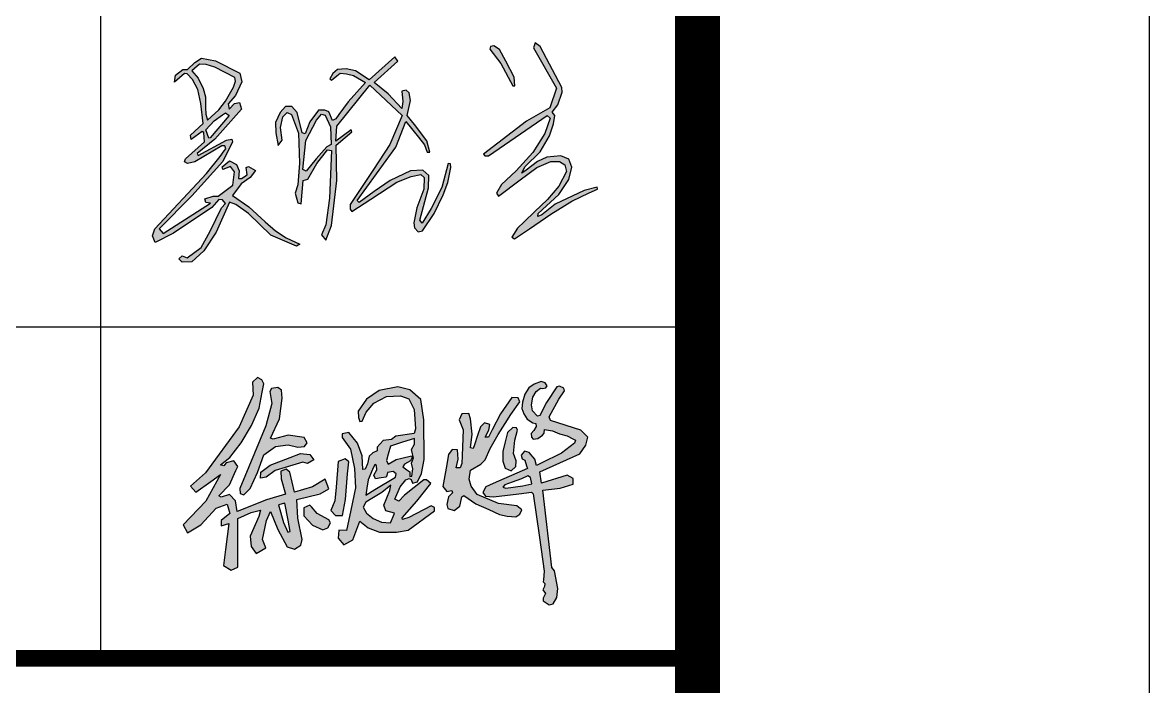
# Model space of a CAD drawing. Extents: x 33088 to 140010, y 13737 to 369010.
# Drawn here: x 118653 to 122393, y 231853 to 234056 of the extents above; entities that cross this region are included whole.
import ezdxf

# ---------------------------------------------------------------- set-up
doc = ezdxf.new("R2010")
doc.units = 0
doc.header["$LTSCALE"] = 1000
doc.header["$MEASUREMENT"] = 0
doc.layers.get('0').update_dxf_attribs({"linetype": 'CONTINUOUS'})
doc.layers.add('PP-PM-TK', color=7, linetype='CONTINUOUS')
doc.layers.add('PUB_TITLE', color=4, linetype='CONTINUOUS')

msp = doc.modelspace()

# ---------------------------------------------------------------- hatches: boundary and pattern name
h = msp.add_hatch(color=256)
h.paths.add_polyline_path([(120370.8, 233976.5), (120355, 233988.6), (120349.1, 233972.7), (120425.3, 233838.1), (120403.5, 233773.2), (120326.2, 233729.3), (120183, 233619.2), (120187.7, 233613.3), (120200, 233613.8), (120393.8, 233747.3), (120403.9, 233738.3), (120386.3, 233687.8), (120346.9, 233624.5), (120292, 233563.6), (120243, 233518.4), (120226, 233490.2), (120232.9, 233480.1), (120304.3, 233533.8), (120359.7, 233575.5), (120406.6, 233595), (120435.4, 233595), (120453.5, 233584.4), (120458.8, 233562), (120432.7, 233513.6), (120395.4, 233469.3), (120352.8, 233428.3), (120319.2, 233396), (120295.6, 233373.3), (120277.2, 233343.8), (120285.7, 233338.4), (120335.3, 233372), (120406.7, 233420.3), (120476.6, 233463.3), (120534.1, 233491.2), (120561.7, 233503.1), (120560.6, 233509.9), (120517.3, 233498.3), (120420.7, 233453.2), (120376.7, 233418.2), (120363.2, 233412.6), (120364.7, 233422.7), (120433, 233485.3), (120465.8, 233534.8), (120475.9, 233575.7), (120466.2, 233602.9), (120439.4, 233613.7), (120393.1, 233609.6), (120362.5, 233595), (120324.5, 233566.7), (120310.3, 233556.1), (120320, 233577.1), (120371.5, 233626.7), (120402.1, 233679.8), (120415.5, 233719.7), (120419.6, 233747.6), (120411.4, 233758.4), (120430.1, 233783.3), (120443.9, 233824.6), (120443.2, 233840.6)])
h.paths.add_polyline_path([(120217.5, 233978.6), (120206.1, 233976.5), (120203.7, 233967.4), (120240.3, 233920.5), (120280, 233845.6), (120287.3, 233845.6), (120284.3, 233875.3), (120256.7, 233928.2), (120236.5, 233967.1)], flags=17)
h.paths.add_polyline_path([(119627.3, 233603.8), (119594.5, 233562.8), (119583.9, 233569), (119593.4, 233665.2), (119629, 233732.6), (119645.3, 233752.3), (119657.4, 233748.8), (119675.7, 233709.9), (119677.7, 233651), (119663.2, 233644)], flags=16)
h.paths.add_polyline_path([(119494, 233689.8), (119501.9, 233648.2), (119514.4, 233665.6), (119509.5, 233707.5), (119517.1, 233742.8), (119531.8, 233758), (119545.4, 233751.5), (119568.8, 233689), (119572.6, 233590), (119566.6, 233517.5), (119557.9, 233489.7), (119567.2, 233458.2), (119578, 233454.9), (119584, 233532.1), (119599.8, 233535.9), (119629.7, 233588.7), (119665.1, 233633.3), (119678.7, 233631.1), (119671.6, 233473.4), (119659.7, 233384.6), (119645, 233351.4), (119659.7, 233333.4), (119678.7, 233382.9), (119696.7, 233532.2), (119694.1, 233649), (119745.6, 233693.2), (119743.3, 233700), (119693, 233662.7), (119696.4, 233712.6), (119805.8, 233848.1), (119912.8, 233748), (119872.3, 233651.2), (119817.6, 233568.9), (119740, 233452), (119740.2, 233436.6), (119746, 233429.1), (119809.2, 233470.2), (119895.5, 233526.6), (119943.4, 233545.5), (119975.5, 233552.2), (119985.6, 233541.7), (119984.7, 233503.1), (119961.6, 233441.5), (119951.9, 233391.1), (119954.4, 233374.7), (119966.2, 233362), (119980.5, 233364.6), (120018.8, 233422.6), (120048.7, 233484.5), (120064.1, 233525.5), (120074.9, 233574.7), (120073.2, 233587.6), (120065.4, 233588.4), (120044.6, 233508.9), (120009.8, 233438.5), (119979.5, 233389.9), (119971.6, 233400.2), (120000.7, 233507.6), (120001.1, 233549), (119981.2, 233566.4), (119941, 233564.4), (119873.4, 233532.1), (119819.9, 233496), (119770.2, 233458.4), (119763.2, 233465.1), (119892.1, 233642.2), (119925.1, 233728.2), (119967.4, 233675.4), (119987.2, 233650.6), (119996.1, 233625.5), (120005.3, 233625.5), (119994.7, 233663.4), (119954.2, 233718.3), (119930.1, 233747.6), (119941.1, 233796.9), (119936.5, 233822.5), (119926.5, 233831.7), (119912.3, 233828.5), (119915.5, 233794.2), (119912.3, 233770.9), (119866.5, 233819.3), (119819.6, 233857), (119898.3, 233928.1), (119888.2, 233942.2), (119803.4, 233866.5), (119758.7, 233895.5), (119727, 233903), (119698.8, 233900.3), (119682.6, 233886.8), (119673.1, 233869.8), (119678.6, 233864.6), (119696.5, 233879.3), (119707.4, 233888.2), (119727.8, 233886), (119751.4, 233880.3), (119791.4, 233857.3), (119733.7, 233793.1), (119703.4, 233751.2), (119693.1, 233737), (119681.8, 233731.2), (119669.3, 233760.1), (119655.9, 233765.9), (119635.1, 233765.9), (119606.7, 233727), (119591.2, 233686.8), (119580.7, 233690.1), (119564.8, 233757.2), (119546.4, 233777.2), (119525.9, 233777.4), (119508.1, 233758), (119493.1, 233724.5)])
h.paths.add_polyline_path([(119271.1, 233672.4), (119262, 233700.2), (119289.5, 233730.4), (119316.8, 233749.4), (119327, 233756.6), (119339.3, 233748), (119276.3, 233673.5)], flags=16)
h.paths.add_polyline_path([(119261, 233751.7), (119267.3, 233732.1), (119304.2, 233766.4), (119326.6, 233794.9), (119353.6, 233841.6), (119359.6, 233861.6), (119357.7, 233873.8), (119291.8, 233908.3), (119262.2, 233917.2), (119240.7, 233917.8), (119223.9, 233903.2), (119215.1, 233895.6), (119235.7, 233871.7), (119252.7, 233836.8), (119260, 233809.8), (119260.8, 233773.8)], flags=16)
h.paths.add_polyline_path([(119190.2, 233887.1), (119158, 233857.9), (119161, 233881.6), (119185.5, 233900.4), (119200.8, 233900.8), (119224.8, 233923.5), (119246.6, 233937.5), (119293.3, 233929.6), (119374.1, 233887.8), (119381.1, 233859), (119360.2, 233814.5), (119335.7, 233786.1), (119339.2, 233769.1), (119357.1, 233787), (119372.8, 233791.3), (119379.3, 233769.1), (119291, 233668.8), (119233.2, 233622.1), (119235.6, 233614.9), (119329.5, 233665.9), (119347.4, 233669.3), (119349.8, 233660.6), (119317.7, 233595.2), (119214.9, 233481), (119106.7, 233371.7), (119119.4, 233355.9), (119276.6, 233456.2), (119261.5, 233459.3), (119257.9, 233470.7), (119285.7, 233480.4), (119302.6, 233479.8), (119351.6, 233516), (119357.1, 233560.7), (119343.8, 233578.3), (119318.4, 233568.6), (119315.9, 233577.1), (119340.1, 233597.6), (119363.7, 233585.5), (119372.2, 233564.4), (119369.8, 233538.4), (119379.4, 233539), (119398.2, 233550.5), (119395.8, 233574.6), (119403.6, 233578.3), (119426, 233565), (119409.1, 233542), (119378.2, 233520.9), (119349.8, 233482.2), (119404.2, 233444.1), (119458.7, 233395.2), (119492.8, 233364.5), (119528.3, 233341.2), (119573.7, 233321.2), (119562.8, 233314), (119476.9, 233350.8), (119402.6, 233422.1), (119361.4, 233452.3), (119340.3, 233460.2), (119295.5, 233360.5), (119254.4, 233298.3), (119215.4, 233262.2), (119183.2, 233261.4), (119172.2, 233271.5), (119182.8, 233282.5), (119199.7, 233274.9), (119245.5, 233309.2), (119276, 233364.1), (119313.3, 233441.5), (119326.9, 233455.9), (119316.7, 233468.2), (119304.8, 233468.6), (119281.5, 233442.8), (119153.6, 233357.7), (119093, 233326.4), (119084.1, 233348.4), (119092.6, 233371.3), (119263.3, 233555.6), (119308.7, 233611.3), (119322.6, 233630.1), (119327.8, 233637.1), (119324.9, 233646.5), (119314.9, 233646.9), (119225.3, 233593.8), (119200.7, 233588.2), (119191.1, 233594.1), (119194.4, 233604.2), (119257.3, 233660.4), (119255.1, 233691.2), (119249.5, 233694.9), (119212.9, 233668.1), (119210.7, 233682.4), (119252.9, 233721.3), (119245.4, 233787.3), (119235.4, 233834.2), (119216.7, 233867.4), (119199.6, 233886.1)])
h = msp.add_hatch(color=256)
h.paths.add_polyline_path([(120339.3, 232545.9), (120330.4, 232552.3), (120309.3, 232542.2), (120278.2, 232530.7), (120253.9, 232521.8), (120247.7, 232514.5), (120257.5, 232511.1), (120314.1, 232518.4), (120343, 232525.4)], flags=16)
h.paths.add_polyline_path([(120372.3, 232842.5), (120379.5, 232841.9), (120390.1, 232844.2), (120394, 232850.2), (120387.3, 232860.1), (120374.6, 232864.4), (120350.9, 232856.6), (120333, 232844.4), (120320.1, 232823.3), (120312.5, 232796.7), (120310.4, 232775.6), (120316.7, 232757.7), (120327.7, 232739.7), (120346.6, 232727.6), (120356.2, 232725), (120358.1, 232715.8), (120350.5, 232702.3), (120341.7, 232692.7), (120342.6, 232680.7), (120348.2, 232673.6), (120363.6, 232676.1), (120378.3, 232686.5), (120384.1, 232693.6), (120385.9, 232705.8), (120411.7, 232701.7), (120435.2, 232691.8), (120461, 232685.1), (120479.9, 232674.8), (120488.5, 232670), (120484.9, 232659.8), (120441.6, 232627.3), (120374.7, 232594.4), (120358.4, 232586.5), (120353.3, 232607.1), (120334.4, 232629.4), (120319.4, 232633.3), (120307.9, 232620.9), (120311.4, 232608.2), (120319.7, 232603.6), (120325.7, 232585.2), (120328.7, 232576), (120215.6, 232526.5), (120190.9, 232515.7), (120180.6, 232496.5), (120189.8, 232483.9), (120215.8, 232482.3), (120300.7, 232492.4), (120342.5, 232497.3), (120348.4, 232492.6), (120368.6, 232347.1), (120384.1, 232235.3), (120382.5, 232206.6), (120381.4, 232200.4), (120386.2, 232194.9), (120385.2, 232184.2), (120380.5, 232173.6), (120389.2, 232161.1), (120381.3, 232146.3), (120381.1, 232136.8), (120400.5, 232123.8), (120414.5, 232127.3), (120426.3, 232148.4), (120430, 232178.1), (120418.3, 232236.4), (120409.8, 232248.2), (120380.5, 232503.8), (120437.4, 232510.6), (120481, 232524.2), (120480.6, 232543.3), (120460.6, 232554.6), (120375.1, 232527.4), (120370.5, 232564.6), (120436.5, 232594.6), (120503, 232624.9), (120522.5, 232653.4), (120529.8, 232680.2), (120505.6, 232703.4), (120405.1, 232735.2), (120400.9, 232748), (120432.7, 232806.3), (120451.4, 232834.5), (120449.6, 232842.9), (120435.1, 232849), (120426.6, 232846.9), (120391.8, 232795.6), (120370.1, 232752.1), (120361.9, 232750.3), (120345.8, 232768.1), (120341.8, 232787.5), (120346.9, 232813), (120358.1, 232831.6)])
h.paths.add_polyline_path([(120293, 232711.5), (120280.4, 232712.2), (120262.7, 232695.9), (120255, 232664.9), (120247.1, 232632.7), (120247.4, 232600.6), (120255, 232577.6), (120274.7, 232568.3), (120290.4, 232583), (120291, 232601.6), (120283, 232626.3), (120287.4, 232669.9), (120296.4, 232702.9)], flags=17)
h.paths.add_polyline_path([(120139.8, 232740.5), (120134.1, 232759.2), (120111.5, 232757.2), (120102.4, 232738.2), (120115.1, 232704.5), (120112.3, 232619.3), (120111.5, 232593.3), (120106, 232577.9), (120092.5, 232578.7), (120098.8, 232606.8), (120096.8, 232638.5), (120079, 232638.9), (120067.1, 232623), (120059.2, 232577.1), (120052.9, 232540.7), (120048.6, 232516.1), (120061.5, 232499.4), (120077.8, 232503), (120080.2, 232495), (120067.1, 232482.5), (120061.1, 232456.4), (120064.3, 232443.3), (120085.7, 232437.3), (120104.4, 232450.8), (120106.7, 232461.1), (120111.5, 232481.7), (120118.3, 232486.5), (120157.9, 232459.5), (120200.4, 232440.1), (120236.5, 232423.6), (120261.5, 232417.5), (120290.4, 232416.3), (120303.9, 232424.6), (120310.3, 232438.5), (120293.2, 232452), (120232.5, 232459.9), (120161.5, 232490.2), (120142.5, 232517.5), (120135.3, 232540.5), (120140.1, 232571), (120174.2, 232590.1), (120188.5, 232605.4), (120204.9, 232642.1), (120231.9, 232689.3), (120254.8, 232725.3), (120273.9, 232755.4), (120303.3, 232797.2), (120297.9, 232810.7), (120277.3, 232811.7), (120239.3, 232757.6), (120211.9, 232704.7), (120199.4, 232680.6), (120188.2, 232680.4), (120200.7, 232703), (120204.4, 232722.3), (120186.5, 232727.4), (120172.6, 232714.5), (120163.2, 232685.8), (120152.8, 232654.5), (120148.8, 232642.1), (120139.5, 232644.9), (120144.9, 232690.2)])
h.paths.add_polyline_path([(119872.4, 232503.3), (119876, 232521.3), (119845.8, 232496.5), (119812.4, 232476.3), (119793, 232464.5), (119783.5, 232447.4), (119794.8, 232428), (119816.4, 232410), (119844.9, 232398.3), (119874.2, 232395.6), (119886.4, 232424.4), (119887.8, 232427.8), (119858.4, 232435.7), (119852.5, 232454.2)], flags=16)
h.paths.add_polyline_path([(119953.9, 232656.6), (119953.5, 232676), (119914, 232663.4), (119874.4, 232650.8), (119866.5, 232623.5), (119860.6, 232603), (119866.2, 232590.9), (119893.1, 232606.3), (119912.2, 232610.2), (119943.8, 232618.5), (119946, 232612.4), (119940.2, 232601.6), (119920.8, 232590.1), (119915.1, 232581.9), (119928.7, 232572.2), (119938.4, 232565.3), (119938.8, 232549.6), (119945.3, 232550.3), (119948.1, 232575), (119944.5, 232593.7), (119950.3, 232611.3), (119947.4, 232625.3), (119944.4, 232639.8)], flags=16)
h.paths.add_polyline_path([(119827.4, 232586.3), (119822.5, 232590), (119815.1, 232573.3), (119799.8, 232538.9), (119795.6, 232511), (119792, 232487.9), (119822.5, 232506.4), (119890.8, 232547.9), (119892.9, 232558), (119882.7, 232566), (119864.9, 232563.3), (119861.7, 232553.5), (119859.6, 232547.1), (119843, 232544.8), (119824.2, 232542.3), (119819.5, 232553.7), (119828.8, 232571.5)], flags=16)
h.paths.add_polyline_path([(119765, 232660.2), (119735.7, 232696), (119714.1, 232691), (119713.6, 232679.4), (119741.8, 232640.7), (119755.1, 232576.1), (119758.4, 232512.1), (119742.9, 232438.1), (119728.8, 232370.6), (119702.5, 232371.2), (119700.3, 232344.7), (119719.7, 232322.6), (119749, 232339.7), (119772.8, 232401.6), (119800.4, 232378.9), (119837.5, 232364.6), (119893.9, 232364.6), (119933.2, 232371.2), (120020.6, 232435.9), (120020.2, 232446.4), (120009.4, 232452.3), (119935.2, 232413.5), (119914.6, 232407.3), (119913.5, 232412.7), (119961.6, 232467.8), (120008.5, 232526.9), (119993.8, 232538.5), (119985.3, 232538.5), (119920.6, 232487.8), (119902.5, 232467.3), (119888.5, 232474.5), (119906.2, 232515), (119925.2, 232538.8), (119936.6, 232543.5), (119943.1, 232539.2), (119946.9, 232527.3), (119964.4, 232532), (119977.7, 232559.8), (119986.3, 232605.9), (119985.4, 232737.7), (119974.7, 232805.4), (119938.8, 232837.5), (119899.1, 232846.7), (119836.8, 232835.4), (119794.4, 232806.4), (119767.5, 232766.2), (119767.7, 232745.4), (119772.5, 232732.2), (119780, 232733.1), (119793.5, 232763.2), (119819.2, 232792.7), (119861.2, 232815.3), (119907.5, 232817.7), (119935.3, 232806.9), (119952.8, 232772.4), (119957, 232708.3), (119953.2, 232692.7), (119892.4, 232683.3), (119877.2, 232672), (119850.3, 232668.7), (119830, 232647.2), (119830.5, 232635), (119815.4, 232627.9), (119803.6, 232617.1), (119798.4, 232591.6), (119789.9, 232574.2), (119782.2, 232572.9), (119780.3, 232618.2)])
h.paths.add_polyline_path([(119736.5, 232597.9), (119723.8, 232607.8), (119700.9, 232599.2), (119693.8, 232514.1), (119689.9, 232468.5), (119675.9, 232436.9), (119691.6, 232420.5), (119714.5, 232419.8), (119724.5, 232473.4), (119731.7, 232558.4), (119733.4, 232578.7)])
h.paths.add_polyline_path([(119606.9, 232454.6), (119586.3, 232446.2), (119586.6, 232419.5), (119615.9, 232388.5), (119649.8, 232373.2), (119666.2, 232378.9), (119675.4, 232395.6), (119669.4, 232406.3), (119630.5, 232427), (119612, 232448.7)])
h.paths.add_polyline_path([(119524, 232461.1), (119502.8, 232455.1), (119519.5, 232396.7), (119533.8, 232365.4), (119541.6, 232366.8), (119534.5, 232404.9)], flags=16)
h.paths.add_polyline_path([(119442.8, 232544.4), (119444.3, 232563.6), (119475, 232587.4), (119541.3, 232613.1), (119575.3, 232626.3), (119606.1, 232623.2), (119620.2, 232604.8), (119598.8, 232592.5), (119582.9, 232597.2), (119491.7, 232569.7), (119461.3, 232547.3)], flags=17)
h.paths.add_polyline_path([(119512.2, 232836.5), (119500.5, 232845.4), (119479.2, 232841.3), (119473.6, 232831.9), (119480, 232792.4), (119460.2, 232717.5), (119403.8, 232582), (119374, 232510.1), (119375.1, 232493.4), (119387.4, 232488.9), (119408.3, 232509.8), (119432.5, 232562.8), (119454.5, 232621.3), (119493.2, 232649.1), (119534.8, 232654.7), (119567.3, 232647.5), (119589, 232648.8), (119598.1, 232661.6), (119588, 232678.9), (119535.2, 232686.5), (119485, 232674), (119476.4, 232677), (119505.6, 232740.7), (119515.2, 232809.7)], flags=17)
h.paths.add_polyline_path([(119447.2, 232870.9), (119432.5, 232877.7), (119416.4, 232863), (119418.1, 232820.1), (119371.6, 232714), (119260.2, 232561.5), (119210.2, 232517.7), (119228.6, 232497.5), (119278.6, 232533.5), (119310.5, 232556.4), (119261, 232467.4), (119186.5, 232389.4), (119200.5, 232363.1), (119245.2, 232389.4), (119296.1, 232444.6), (119332.1, 232457.7), (119340.9, 232427.1), (119311.9, 232403.4), (119312.8, 232385.9), (119337.4, 232393.8), (119326.8, 232307), (119320.4, 232254.3), (119345.3, 232238.6), (119368.1, 232248.3), (119368.1, 232410.4), (119411.9, 232430.6), (119443.1, 232437.4), (119437.6, 232416.5), (119408.7, 232352), (119411.8, 232317), (119429, 232294.3), (119460.3, 232313.3), (119449.3, 232341), (119462.8, 232403.6), (119475.7, 232433.1), (119500.3, 232373.5), (119531, 232315.8), (119555.6, 232308.4), (119576.5, 232321.3), (119580.8, 232340.4), (119566.7, 232411.6), (119563, 232473), (119641, 232492), (119669.3, 232508.6), (119657, 232541.2), (119615.8, 232515.4), (119555.6, 232497.6), (119540.8, 232563.9), (119527.9, 232573.7), (119510.7, 232567.6), (119512, 232542.4), (119526.1, 232490.8), (119462.8, 232472.4), (119365, 232433.1), (119359.5, 232468.7), (119339.8, 232490.2), (119312.2, 232481), (119304.8, 232485.9), (119339.8, 232522.1), (119361.4, 232569.4), (119368.1, 232582.5), (119354, 232602.2), (119329.4, 232594.8), (119320.8, 232585), (119309.7, 232588.1), (119341.1, 232612.6), (119378.6, 232661.1), (119413, 232718.5), (119438.8, 232776.2), (119448.7, 232829), (119454, 232857.5)])

# ---------------------------------------------------------------- linework, layer by layer
for p, q in [((120206.1, 233976.5), (120203.7, 233967.4)), ((120203.7, 233967.4), (120240.3, 233920.5)), ((120217.5, 233978.6), (120206.1, 233976.5)), ((120236.5, 233967.1), (120217.5, 233978.6)), ((120256.7, 233928.2), (120236.5, 233967.1)), ((120355, 233988.6), (120349.1, 233972.7)), ((120349.1, 233972.7), (120425.3, 233838.1)), ((120370.8, 233976.5), (120355, 233988.6)), ((120443.2, 233840.6), (120370.8, 233976.5)), ((119200.8, 233900.8), (119224.8, 233923.5)), ((119240.7, 233917.8), (119223.9, 233903.2)), ((119224.8, 233923.5), (119246.6, 233937.5)), ((119262.2, 233917.2), (119240.7, 233917.8)), ((119246.6, 233937.5), (119293.3, 233929.6)), ((119291.8, 233908.3), (119262.2, 233917.2)), ((119293.3, 233929.6), (119374.1, 233887.8)), ((119888.2, 233942.2), (119803.4, 233866.5)), ((119819.6, 233857), (119898.3, 233928.1)), ((119898.3, 233928.1), (119888.2, 233942.2)), ((120240.3, 233920.5), (120280, 233845.6)), ((120284.3, 233875.3), (120256.7, 233928.2)), ((119190.2, 233887.1), (119158, 233857.9)), ((119158, 233857.9), (119161, 233881.6)), ((119161, 233881.6), (119185.5, 233900.4)), ((119185.5, 233900.4), (119200.8, 233900.8)), ((119199.6, 233886.1), (119190.2, 233887.1)), ((119216.7, 233867.4), (119199.6, 233886.1)), ((119223.9, 233903.2), (119215.1, 233895.6)), ((119215.1, 233895.6), (119235.7, 233871.7)), ((119357.7, 233873.8), (119291.8, 233908.3)), ((119374.1, 233887.8), (119381.1, 233859)), ((119682.6, 233886.8), (119673.1, 233869.8)), ((119678.6, 233864.6), (119696.5, 233879.3)), ((119698.8, 233900.3), (119682.6, 233886.8)), ((119696.5, 233879.3), (119707.4, 233888.2)), ((119727, 233903), (119698.8, 233900.3)), ((119707.4, 233888.2), (119727.8, 233886)), ((119758.7, 233895.5), (119727, 233903)), ((119727.8, 233886), (119751.4, 233880.3)), ((119751.4, 233880.3), (119791.4, 233857.3)), ((119803.4, 233866.5), (119758.7, 233895.5)), ((119235.4, 233834.2), (119216.7, 233867.4)), ((119235.7, 233871.7), (119252.7, 233836.8)), ((119326.6, 233794.9), (119353.6, 233841.6)), ((119353.6, 233841.6), (119359.6, 233861.6)), ((119359.6, 233861.6), (119357.7, 233873.8)), ((119381.1, 233859), (119360.2, 233814.5)), ((119673.1, 233869.8), (119678.6, 233864.6)), ((119696.4, 233712.6), (119805.8, 233848.1)), ((119791.4, 233857.3), (119733.7, 233793.1)), ((119805.8, 233848.1), (119912.8, 233748)), ((119866.5, 233819.3), (119819.6, 233857)), ((120280, 233845.6), (120287.3, 233845.6)), ((120287.3, 233845.6), (120284.3, 233875.3)), ((119245.4, 233787.3), (119235.4, 233834.2)), ((119252.7, 233836.8), (119260, 233809.8)), ((119260, 233809.8), (119260.8, 233773.8)), ((119360.2, 233814.5), (119335.7, 233786.1)), ((119912.3, 233770.9), (119866.5, 233819.3)), ((119926.5, 233831.7), (119912.3, 233828.5)), ((119912.3, 233828.5), (119915.5, 233794.2)), ((119936.5, 233822.5), (119926.5, 233831.7)), ((119941.1, 233796.9), (119936.5, 233822.5)), ((120425.3, 233838.1), (120403.5, 233773.2)), ((120430.1, 233783.3), (120443.9, 233824.6)), ((120443.9, 233824.6), (120443.2, 233840.6)), ((119252.9, 233721.3), (119245.4, 233787.3)), ((119260.8, 233773.8), (119261, 233751.7)), ((119267.3, 233732.1), (119304.2, 233766.4)), ((119379.3, 233769.1), (119291, 233668.8)), ((119304.2, 233766.4), (119326.6, 233794.9)), ((119335.7, 233786.1), (119339.2, 233769.1)), ((119339.2, 233769.1), (119357.1, 233787)), ((119357.1, 233787), (119372.8, 233791.3)), ((119372.8, 233791.3), (119379.3, 233769.1)), ((119525.9, 233777.4), (119508.1, 233758)), ((119546.4, 233777.2), (119525.9, 233777.4)), ((119564.8, 233757.2), (119546.4, 233777.2)), ((119733.7, 233793.1), (119703.4, 233751.2)), ((119915.5, 233794.2), (119912.3, 233770.9)), ((119930.1, 233747.6), (119941.1, 233796.9)), ((120403.5, 233773.2), (120326.2, 233729.3)), ((120411.4, 233758.4), (120430.1, 233783.3)), ((119261, 233751.7), (119267.3, 233732.1)), ((119262, 233700.2), (119289.5, 233730.4)), ((119339.3, 233748), (119276.3, 233673.5)), ((119289.5, 233730.4), (119316.8, 233749.4)), ((119316.8, 233749.4), (119327, 233756.6)), ((119327, 233756.6), (119339.3, 233748)), ((119508.1, 233758), (119493.1, 233724.5)), ((119509.5, 233707.5), (119517.1, 233742.8)), ((119517.1, 233742.8), (119531.8, 233758)), ((119531.8, 233758), (119545.4, 233751.5)), ((119545.4, 233751.5), (119568.8, 233689)), ((119580.7, 233690.1), (119564.8, 233757.2)), ((119593.4, 233665.2), (119629, 233732.6)), ((119635.1, 233765.9), (119606.7, 233727)), ((119629, 233732.6), (119645.3, 233752.3)), ((119655.9, 233765.9), (119635.1, 233765.9)), ((119645.3, 233752.3), (119657.4, 233748.8)), ((119669.3, 233760.1), (119655.9, 233765.9)), ((119657.4, 233748.8), (119675.7, 233709.9)), ((119681.8, 233731.2), (119669.3, 233760.1)), ((119693.1, 233737), (119681.8, 233731.2)), ((119703.4, 233751.2), (119693.1, 233737)), ((119912.8, 233748), (119872.3, 233651.2)), ((119954.2, 233718.3), (119930.1, 233747.6)), ((120326.2, 233729.3), (120183, 233619.2)), ((120200, 233613.8), (120393.8, 233747.3)), ((120403.9, 233738.3), (120386.3, 233687.8)), ((120393.8, 233747.3), (120403.9, 233738.3)), ((120419.6, 233747.6), (120411.4, 233758.4)), ((120415.5, 233719.7), (120419.6, 233747.6)), ((119210.7, 233682.4), (119252.9, 233721.3)), ((119249.5, 233694.9), (119212.9, 233668.1)), ((119255.1, 233691.2), (119249.5, 233694.9)), ((119271.1, 233672.4), (119262, 233700.2)), ((119493.1, 233724.5), (119494, 233689.8)), ((119514.4, 233665.6), (119509.5, 233707.5)), ((119606.7, 233727), (119591.2, 233686.8)), ((119675.7, 233709.9), (119677.7, 233651)), ((119693, 233662.7), (119696.4, 233712.6)), ((119743.3, 233700), (119693, 233662.7)), ((119694.1, 233649), (119745.6, 233693.2)), ((119745.6, 233693.2), (119743.3, 233700)), ((119892.1, 233642.2), (119925.1, 233728.2)), ((119925.1, 233728.2), (119967.4, 233675.4)), ((119994.7, 233663.4), (119954.2, 233718.3)), ((120402.1, 233679.8), (120415.5, 233719.7)), ((119194.4, 233604.2), (119257.3, 233660.4)), ((119212.9, 233668.1), (119210.7, 233682.4)), ((119291, 233668.8), (119233.2, 233622.1)), ((119235.6, 233614.9), (119329.5, 233665.9)), ((119257.3, 233660.4), (119255.1, 233691.2)), ((119276.3, 233673.5), (119271.1, 233672.4)), ((119349.8, 233660.6), (119317.7, 233595.2)), ((119329.5, 233665.9), (119347.4, 233669.3)), ((119347.4, 233669.3), (119349.8, 233660.6)), ((119494, 233689.8), (119501.9, 233648.2)), ((119501.9, 233648.2), (119514.4, 233665.6)), ((119568.8, 233689), (119572.6, 233590)), ((119591.2, 233686.8), (119580.7, 233690.1)), ((119583.9, 233569), (119593.4, 233665.2)), ((119967.4, 233675.4), (119987.2, 233650.6)), ((120005.3, 233625.5), (119994.7, 233663.4)), ((120386.3, 233687.8), (120346.9, 233624.5)), ((120371.5, 233626.7), (120402.1, 233679.8)), ((119314.9, 233646.9), (119225.3, 233593.8)), ((119233.2, 233622.1), (119235.6, 233614.9)), ((119308.7, 233611.3), (119322.6, 233630.1)), ((119324.9, 233646.5), (119314.9, 233646.9)), ((119322.6, 233630.1), (119327.8, 233637.1)), ((119327.8, 233637.1), (119324.9, 233646.5)), ((119663.2, 233644), (119627.3, 233603.8)), ((119629.7, 233588.7), (119665.1, 233633.3)), ((119677.7, 233651), (119663.2, 233644)), ((119665.1, 233633.3), (119678.7, 233631.1)), ((119678.7, 233631.1), (119671.6, 233473.4)), ((119696.7, 233532.2), (119694.1, 233649)), ((119763.2, 233465.1), (119892.1, 233642.2)), ((119872.3, 233651.2), (119817.6, 233568.9)), ((119987.2, 233650.6), (119996.1, 233625.5)), ((119996.1, 233625.5), (120005.3, 233625.5)), ((120183, 233619.2), (120187.7, 233613.3)), ((120346.9, 233624.5), (120292, 233563.6)), ((120320, 233577.1), (120371.5, 233626.7)), ((119191.1, 233594.1), (119194.4, 233604.2)), ((119200.7, 233588.2), (119191.1, 233594.1)), ((119225.3, 233593.8), (119200.7, 233588.2)), ((119317.7, 233595.2), (119214.9, 233481)), ((119263.3, 233555.6), (119308.7, 233611.3)), ((119315.9, 233577.1), (119340.1, 233597.6)), ((119340.1, 233597.6), (119363.7, 233585.5)), ((119363.7, 233585.5), (119372.2, 233564.4)), ((119572.6, 233590), (119566.6, 233517.5)), ((119627.3, 233603.8), (119594.5, 233562.8)), ((119599.8, 233535.9), (119629.7, 233588.7)), ((120065.4, 233588.4), (120044.6, 233508.9)), ((120073.2, 233587.6), (120065.4, 233588.4)), ((120074.9, 233574.7), (120073.2, 233587.6)), ((120187.7, 233613.3), (120200, 233613.8)), ((120362.5, 233595), (120324.5, 233566.7)), ((120359.7, 233575.5), (120406.6, 233595)), ((120393.1, 233609.6), (120362.5, 233595)), ((120439.4, 233613.7), (120393.1, 233609.6)), ((120406.6, 233595), (120435.4, 233595)), ((120435.4, 233595), (120453.5, 233584.4)), ((120466.2, 233602.9), (120439.4, 233613.7)), ((120453.5, 233584.4), (120458.8, 233562)), ((120475.9, 233575.7), (120466.2, 233602.9)), ((119092.6, 233371.3), (119263.3, 233555.6)), ((119318.4, 233568.6), (119315.9, 233577.1)), ((119343.8, 233578.3), (119318.4, 233568.6)), ((119318.4, 233568.6), (119318.4, 233568.6)), ((119357.1, 233560.7), (119343.8, 233578.3)), ((119351.6, 233516), (119357.1, 233560.7)), ((119372.2, 233564.4), (119369.8, 233538.4)), ((119409.1, 233542), (119378.2, 233520.9)), ((119379.4, 233539), (119398.2, 233550.5)), ((119395.8, 233574.6), (119403.6, 233578.3)), ((119398.2, 233550.5), (119395.8, 233574.6)), ((119403.6, 233578.3), (119426, 233565)), ((119426, 233565), (119409.1, 233542)), ((119594.5, 233562.8), (119583.9, 233569)), ((119817.6, 233568.9), (119740, 233452)), ((119941, 233564.4), (119873.4, 233532.1)), ((119895.5, 233526.6), (119943.4, 233545.5)), ((119981.2, 233566.4), (119941, 233564.4)), ((119943.4, 233545.5), (119975.5, 233552.2)), ((119975.5, 233552.2), (119985.6, 233541.7)), ((120001.1, 233549), (119981.2, 233566.4)), ((120000.7, 233507.6), (120001.1, 233549)), ((120064.1, 233525.5), (120074.9, 233574.7)), ((120292, 233563.6), (120243, 233518.4)), ((120304.3, 233533.8), (120359.7, 233575.5)), ((120310.3, 233556.1), (120320, 233577.1)), ((120324.5, 233566.7), (120310.3, 233556.1)), ((120458.8, 233562), (120432.7, 233513.6)), ((120465.8, 233534.8), (120475.9, 233575.7)), ((119302.6, 233479.8), (119351.6, 233516)), ((119378.2, 233520.9), (119349.8, 233482.2)), ((119369.8, 233538.4), (119379.4, 233539)), ((119566.6, 233517.5), (119557.9, 233489.7)), ((119578, 233454.9), (119584, 233532.1)), ((119584, 233532.1), (119599.8, 233535.9)), ((119678.7, 233382.9), (119696.7, 233532.2)), ((119809.2, 233470.2), (119895.5, 233526.6)), ((119873.4, 233532.1), (119819.9, 233496)), ((119971.6, 233400.2), (120000.7, 233507.6)), ((119985.6, 233541.7), (119984.7, 233503.1)), ((120044.6, 233508.9), (120009.8, 233438.5)), ((120048.7, 233484.5), (120064.1, 233525.5)), ((120243, 233518.4), (120226, 233490.2)), ((120232.9, 233480.1), (120304.3, 233533.8)), ((120432.7, 233513.6), (120395.4, 233469.3)), ((120433, 233485.3), (120465.8, 233534.8)), ((120560.6, 233509.9), (120517.3, 233498.3)), ((120561.7, 233503.1), (120560.6, 233509.9)), ((119214.9, 233481), (119106.7, 233371.7)), ((119257.9, 233470.7), (119285.7, 233480.4)), ((119261.5, 233459.3), (119257.9, 233470.7)), ((119304.8, 233468.6), (119281.5, 233442.8)), ((119285.7, 233480.4), (119302.6, 233479.8)), ((119316.7, 233468.2), (119304.8, 233468.6)), ((119326.9, 233455.9), (119316.7, 233468.2)), ((119349.8, 233482.2), (119404.2, 233444.1)), ((119557.9, 233489.7), (119567.2, 233458.2)), ((119671.6, 233473.4), (119659.7, 233384.6)), ((119746, 233429.1), (119809.2, 233470.2)), ((119819.9, 233496), (119770.2, 233458.4)), ((119984.7, 233503.1), (119961.6, 233441.5)), ((120018.8, 233422.6), (120048.7, 233484.5)), ((120226, 233490.2), (120232.9, 233480.1)), ((120395.4, 233469.3), (120352.8, 233428.3)), ((120364.7, 233422.7), (120433, 233485.3)), ((120517.3, 233498.3), (120420.7, 233453.2)), ((120476.6, 233463.3), (120534.1, 233491.2)), ((120534.1, 233491.2), (120561.7, 233503.1)), ((119119.4, 233355.9), (119276.6, 233456.2)), ((119281.5, 233442.8), (119153.6, 233357.7)), ((119276.6, 233456.2), (119261.5, 233459.3)), ((119276, 233364.1), (119313.3, 233441.5)), ((119340.3, 233460.2), (119295.5, 233360.5)), ((119313.3, 233441.5), (119326.9, 233455.9)), ((119361.4, 233452.3), (119340.3, 233460.2)), ((119402.6, 233422.1), (119361.4, 233452.3)), ((119404.2, 233444.1), (119458.7, 233395.2)), ((119567.2, 233458.2), (119578, 233454.9)), ((119740, 233452), (119740.2, 233436.6)), ((119740.2, 233436.6), (119746, 233429.1)), ((119770.2, 233458.4), (119763.2, 233465.1)), ((119961.6, 233441.5), (119951.9, 233391.1)), ((120009.8, 233438.5), (119979.5, 233389.9)), ((120420.7, 233453.2), (120376.7, 233418.2)), ((120406.7, 233420.3), (120476.6, 233463.3)), ((119476.9, 233350.8), (119402.6, 233422.1)), ((119458.7, 233395.2), (119492.8, 233364.5)), ((119979.5, 233389.9), (119971.6, 233400.2)), ((119980.5, 233364.6), (120018.8, 233422.6)), ((120319.2, 233396), (120295.6, 233373.3)), ((120352.8, 233428.3), (120319.2, 233396)), ((120335.3, 233372), (120406.7, 233420.3)), ((120363.2, 233412.6), (120364.7, 233422.7)), ((120376.7, 233418.2), (120363.2, 233412.6)), ((119084.1, 233348.4), (119092.6, 233371.3)), ((119153.6, 233357.7), (119093, 233326.4)), ((119106.7, 233371.7), (119119.4, 233355.9)), ((119245.5, 233309.2), (119276, 233364.1)), ((119295.5, 233360.5), (119254.4, 233298.3)), ((119492.8, 233364.5), (119528.3, 233341.2)), ((119659.7, 233384.6), (119645, 233351.4)), ((119659.7, 233333.4), (119678.7, 233382.9)), ((119951.9, 233391.1), (119954.4, 233374.7)), ((119954.4, 233374.7), (119966.2, 233362)), ((119966.2, 233362), (119980.5, 233364.6)), ((120295.6, 233373.3), (120277.2, 233343.8)), ((120285.7, 233338.4), (120335.3, 233372)), ((119093, 233326.4), (119084.1, 233348.4)), ((119562.8, 233314), (119476.9, 233350.8)), ((119528.3, 233341.2), (119573.7, 233321.2)), ((119573.7, 233321.2), (119562.8, 233314)), ((119645, 233351.4), (119659.7, 233333.4)), ((120277.2, 233343.8), (120285.7, 233338.4)), ((119172.2, 233271.5), (119182.8, 233282.5)), ((119182.8, 233282.5), (119199.7, 233274.9)), ((119199.7, 233274.9), (119245.5, 233309.2)), ((119254.4, 233298.3), (119215.4, 233262.2)), ((119183.2, 233261.4), (119172.2, 233271.5)), ((119215.4, 233262.2), (119183.2, 233261.4)), ((119432.5, 232877.7), (119416.4, 232863)), ((119447.2, 232870.9), (119432.5, 232877.7)), ((119454, 232857.5), (119447.2, 232870.9)), ((119416.4, 232863), (119418.1, 232820.1)), ((119448.7, 232829), (119454, 232857.5)), ((119479.2, 232841.3), (119473.6, 232831.9)), ((119473.6, 232831.9), (119480, 232792.4)), ((119500.5, 232845.4), (119479.2, 232841.3)), ((119512.2, 232836.5), (119500.5, 232845.4)), ((119515.2, 232809.7), (119512.2, 232836.5)), ((119836.8, 232835.4), (119794.4, 232806.4)), ((119899.1, 232846.7), (119836.8, 232835.4)), ((119938.8, 232837.5), (119899.1, 232846.7)), ((119974.7, 232805.4), (119938.8, 232837.5)), ((120333, 232844.4), (120320.1, 232823.3)), ((120350.9, 232856.6), (120333, 232844.4)), ((120346.9, 232813), (120358.1, 232831.6)), ((120374.6, 232864.4), (120350.9, 232856.6)), ((120358.1, 232831.6), (120372.3, 232842.5)), ((120372.3, 232842.5), (120379.5, 232841.9)), ((120387.3, 232860.1), (120374.6, 232864.4)), ((120379.5, 232841.9), (120390.1, 232844.2)), ((120394, 232850.2), (120387.3, 232860.1)), ((120390.1, 232844.2), (120394, 232850.2)), ((120426.6, 232846.9), (120391.8, 232795.6)), ((120435.1, 232849), (120426.6, 232846.9)), ((120432.7, 232806.3), (120451.4, 232834.5)), ((120449.6, 232842.9), (120435.1, 232849)), ((120451.4, 232834.5), (120449.6, 232842.9)), ((119418.1, 232820.1), (119371.6, 232714)), ((119438.8, 232776.2), (119448.7, 232829)), ((119505.6, 232740.7), (119515.2, 232809.7)), ((119794.4, 232806.4), (119767.5, 232766.2)), ((119819.2, 232792.7), (119861.2, 232815.3)), ((119861.2, 232815.3), (119907.5, 232817.7)), ((119907.5, 232817.7), (119935.3, 232806.9)), ((119935.3, 232806.9), (119952.8, 232772.4)), ((119985.4, 232737.7), (119974.7, 232805.4)), ((120277.3, 232811.7), (120239.3, 232757.6)), ((120273.9, 232755.4), (120303.3, 232797.2)), ((120297.9, 232810.7), (120277.3, 232811.7)), ((120303.3, 232797.2), (120297.9, 232810.7)), ((120312.5, 232796.7), (120310.4, 232775.6)), ((120320.1, 232823.3), (120312.5, 232796.7)), ((120341.8, 232787.5), (120346.9, 232813)), ((120391.8, 232795.6), (120370.1, 232752.1)), ((120400.9, 232748), (120432.7, 232806.3)), ((119413, 232718.5), (119438.8, 232776.2)), ((119480, 232792.4), (119460.2, 232717.5)), ((119767.5, 232766.2), (119767.7, 232745.4)), ((119780, 232733.1), (119793.5, 232763.2)), ((119793.5, 232763.2), (119819.2, 232792.7)), ((119952.8, 232772.4), (119957, 232708.3)), ((120111.5, 232757.2), (120102.4, 232738.2)), ((120134.1, 232759.2), (120111.5, 232757.2)), ((120139.8, 232740.5), (120134.1, 232759.2)), ((120239.3, 232757.6), (120211.9, 232704.7)), ((120310.4, 232775.6), (120316.7, 232757.7)), ((120316.7, 232757.7), (120327.7, 232739.7)), ((120345.8, 232768.1), (120341.8, 232787.5)), ((120361.9, 232750.3), (120345.8, 232768.1)), ((119476.4, 232677), (119505.6, 232740.7)), ((119767.7, 232745.4), (119772.5, 232732.2)), ((119772.5, 232732.2), (119780, 232733.1)), ((119986.3, 232605.9), (119985.4, 232737.7)), ((120102.4, 232738.2), (120115.1, 232704.5)), ((120144.9, 232690.2), (120139.8, 232740.5)), ((120186.5, 232727.4), (120172.6, 232714.5)), ((120204.4, 232722.3), (120186.5, 232727.4)), ((120200.7, 232703), (120204.4, 232722.3)), ((120231.9, 232689.3), (120254.8, 232725.3)), ((120254.8, 232725.3), (120273.9, 232755.4)), ((120327.7, 232739.7), (120346.6, 232727.6)), ((120346.6, 232727.6), (120356.2, 232725)), ((120356.2, 232725), (120358.1, 232715.8)), ((120370.1, 232752.1), (120361.9, 232750.3)), ((120405.1, 232735.2), (120400.9, 232748)), ((120505.6, 232703.4), (120405.1, 232735.2)), ((119371.6, 232714), (119260.2, 232561.5)), ((119378.6, 232661.1), (119413, 232718.5)), ((119460.2, 232717.5), (119403.8, 232582)), ((119535.2, 232686.5), (119485, 232674)), ((119588, 232678.9), (119535.2, 232686.5)), ((119714.1, 232691), (119713.6, 232679.4)), ((119735.7, 232696), (119714.1, 232691)), ((119765, 232660.2), (119735.7, 232696)), ((119892.4, 232683.3), (119877.2, 232672)), ((119953.2, 232692.7), (119892.4, 232683.3)), ((119957, 232708.3), (119953.2, 232692.7)), ((120115.1, 232704.5), (120112.3, 232619.3)), ((120139.5, 232644.9), (120144.9, 232690.2)), ((120163.2, 232685.8), (120152.8, 232654.5)), ((120172.6, 232714.5), (120163.2, 232685.8)), ((120188.2, 232680.4), (120200.7, 232703)), ((120211.9, 232704.7), (120199.4, 232680.6)), ((120204.9, 232642.1), (120231.9, 232689.3)), ((120262.7, 232695.9), (120255, 232664.9)), ((120280.4, 232712.2), (120262.7, 232695.9)), ((120293, 232711.5), (120280.4, 232712.2)), ((120287.4, 232669.9), (120296.4, 232702.9)), ((120296.4, 232702.9), (120293, 232711.5)), ((120350.5, 232702.3), (120341.7, 232692.7)), ((120341.7, 232692.7), (120342.6, 232680.7)), ((120358.1, 232715.8), (120350.5, 232702.3)), ((120363.6, 232676.1), (120378.3, 232686.5)), ((120378.3, 232686.5), (120384.1, 232693.6)), ((120384.1, 232693.6), (120385.9, 232705.8)), ((120385.9, 232705.8), (120411.7, 232701.7)), ((120411.7, 232701.7), (120435.2, 232691.8)), ((120435.2, 232691.8), (120461, 232685.1)), ((120461, 232685.1), (120479.9, 232674.8)), ((120529.8, 232680.2), (120505.6, 232703.4)), ((119341.1, 232612.6), (119378.6, 232661.1)), ((119454.5, 232621.3), (119493.2, 232649.1)), ((119485, 232674), (119476.4, 232677)), ((119493.2, 232649.1), (119534.8, 232654.7)), ((119534.8, 232654.7), (119567.3, 232647.5)), ((119567.3, 232647.5), (119589, 232648.8)), ((119598.1, 232661.6), (119588, 232678.9)), ((119589, 232648.8), (119598.1, 232661.6)), ((119713.6, 232679.4), (119741.8, 232640.7)), ((119780.3, 232618.2), (119765, 232660.2)), ((119850.3, 232668.7), (119830, 232647.2)), ((119830, 232647.2), (119830.5, 232635)), ((119877.2, 232672), (119850.3, 232668.7)), ((119874.4, 232650.8), (119866.5, 232623.5)), ((119914, 232663.4), (119874.4, 232650.8)), ((119953.5, 232676), (119914, 232663.4)), ((119944.4, 232639.8), (119953.9, 232656.6)), ((119953.9, 232656.6), (119953.5, 232676)), ((120148.8, 232642.1), (120139.5, 232644.9)), ((120152.8, 232654.5), (120148.8, 232642.1)), ((120199.4, 232680.6), (120188.2, 232680.4)), ((120255, 232664.9), (120247.1, 232632.7)), ((120283, 232626.3), (120287.4, 232669.9)), ((120342.6, 232680.7), (120348.2, 232673.6)), ((120348.2, 232673.6), (120363.6, 232676.1)), ((120484.9, 232659.8), (120441.6, 232627.3)), ((120479.9, 232674.8), (120488.5, 232670)), ((120488.5, 232670), (120484.9, 232659.8)), ((120503, 232624.9), (120522.5, 232653.4)), ((120522.5, 232653.4), (120529.8, 232680.2)), ((119309.7, 232588.1), (119341.1, 232612.6)), ((119432.5, 232562.8), (119454.5, 232621.3)), ((119475, 232587.4), (119541.3, 232613.1)), ((119541.3, 232613.1), (119575.3, 232626.3)), ((119575.3, 232626.3), (119606.1, 232623.2)), ((119606.1, 232623.2), (119620.2, 232604.8)), ((119723.8, 232607.8), (119700.9, 232599.2)), ((119736.5, 232597.9), (119723.8, 232607.8)), ((119741.8, 232640.7), (119755.1, 232576.1)), ((119782.2, 232572.9), (119780.3, 232618.2)), ((119803.6, 232617.1), (119798.4, 232591.6)), ((119815.4, 232627.9), (119803.6, 232617.1)), ((119830.5, 232635), (119815.4, 232627.9)), ((119866.5, 232623.5), (119860.6, 232603)), ((119893.1, 232606.3), (119912.2, 232610.2)), ((119912.2, 232610.2), (119943.8, 232618.5)), ((119946, 232612.4), (119940.2, 232601.6)), ((119943.8, 232618.5), (119946, 232612.4)), ((119947.4, 232625.3), (119944.4, 232639.8)), ((119944.5, 232593.7), (119950.3, 232611.3)), ((119950.3, 232611.3), (119947.4, 232625.3)), ((120067.1, 232623), (120059.2, 232577.1)), ((120079, 232638.9), (120067.1, 232623)), ((120096.8, 232638.5), (120079, 232638.9)), ((120092.5, 232578.7), (120098.8, 232606.8)), ((120098.8, 232606.8), (120096.8, 232638.5)), ((120112.3, 232619.3), (120111.5, 232593.3)), ((120188.5, 232605.4), (120204.9, 232642.1)), ((120247.1, 232632.7), (120247.4, 232600.6)), ((120291, 232601.6), (120283, 232626.3)), ((120319.4, 232633.3), (120307.9, 232620.9)), ((120307.9, 232620.9), (120311.4, 232608.2)), ((120311.4, 232608.2), (120319.7, 232603.6)), ((120334.4, 232629.4), (120319.4, 232633.3)), ((120353.3, 232607.1), (120334.4, 232629.4)), ((120358.4, 232586.5), (120353.3, 232607.1)), ((120441.6, 232627.3), (120374.7, 232594.4)), ((120436.5, 232594.6), (120503, 232624.9)), ((119320.8, 232585), (119309.7, 232588.1)), ((119329.4, 232594.8), (119320.8, 232585)), ((119354, 232602.2), (119329.4, 232594.8)), ((119339.8, 232522.1), (119361.4, 232569.4)), ((119368.1, 232582.5), (119354, 232602.2)), ((119361.4, 232569.4), (119368.1, 232582.5)), ((119403.8, 232582), (119374, 232510.1)), ((119444.3, 232563.6), (119475, 232587.4)), ((119491.7, 232569.7), (119461.3, 232547.3)), ((119582.9, 232597.2), (119491.7, 232569.7)), ((119527.9, 232573.7), (119510.7, 232567.6)), ((119540.8, 232563.9), (119527.9, 232573.7)), ((119598.8, 232592.5), (119582.9, 232597.2)), ((119620.2, 232604.8), (119598.8, 232592.5)), ((119700.9, 232599.2), (119693.8, 232514.1)), ((119731.7, 232558.4), (119733.4, 232578.7)), ((119733.4, 232578.7), (119736.5, 232597.9)), ((119755.1, 232576.1), (119758.4, 232512.1)), ((119789.9, 232574.2), (119782.2, 232572.9)), ((119798.4, 232591.6), (119789.9, 232574.2)), ((119815.1, 232573.3), (119799.8, 232538.9)), ((119822.5, 232590), (119815.1, 232573.3)), ((119819.5, 232553.7), (119828.8, 232571.5)), ((119827.4, 232586.3), (119822.5, 232590)), ((119828.8, 232571.5), (119827.4, 232586.3)), ((119860.6, 232603), (119866.2, 232590.9)), ((119866.2, 232590.9), (119893.1, 232606.3)), ((119920.8, 232590.1), (119915.1, 232581.9)), ((119915.1, 232581.9), (119928.7, 232572.2)), ((119940.2, 232601.6), (119920.8, 232590.1)), ((119928.7, 232572.2), (119938.4, 232565.3)), ((119948.1, 232575), (119944.5, 232593.7)), ((119945.3, 232550.3), (119948.1, 232575)), ((119977.7, 232559.8), (119986.3, 232605.9)), ((120059.2, 232577.1), (120052.9, 232540.7)), ((120106, 232577.9), (120092.5, 232578.7)), ((120111.5, 232593.3), (120106, 232577.9)), ((120135.3, 232540.5), (120140.1, 232571)), ((120140.1, 232571), (120174.2, 232590.1)), ((120174.2, 232590.1), (120188.5, 232605.4)), ((120328.7, 232576), (120215.6, 232526.5)), ((120247.4, 232600.6), (120255, 232577.6)), ((120255, 232577.6), (120274.7, 232568.3)), ((120274.7, 232568.3), (120290.4, 232583)), ((120290.4, 232583), (120291, 232601.6)), ((120319.7, 232603.6), (120325.7, 232585.2)), ((120325.7, 232585.2), (120328.7, 232576)), ((120374.7, 232594.4), (120358.4, 232586.5)), ((120370.5, 232564.6), (120436.5, 232594.6)), ((119260.2, 232561.5), (119210.2, 232517.7)), ((119228.6, 232497.5), (119278.6, 232533.5)), ((119310.5, 232556.4), (119261, 232467.4)), ((119278.6, 232533.5), (119310.5, 232556.4)), ((119310.5, 232556.4), (119310.5, 232556.4)), ((119408.3, 232509.8), (119432.5, 232562.8)), ((119442.8, 232544.4), (119444.3, 232563.6)), ((119461.3, 232547.3), (119442.8, 232544.4)), ((119510.7, 232567.6), (119512, 232542.4)), ((119512, 232542.4), (119526.1, 232490.8)), ((119555.6, 232497.6), (119540.8, 232563.9)), ((119657, 232541.2), (119615.8, 232515.4)), ((119669.3, 232508.6), (119657, 232541.2)), ((119724.5, 232473.4), (119731.7, 232558.4)), ((119799.8, 232538.9), (119795.6, 232511)), ((119824.2, 232542.3), (119819.5, 232553.7)), ((119822.5, 232506.4), (119890.8, 232547.9)), ((119843, 232544.8), (119824.2, 232542.3)), ((119859.6, 232547.1), (119843, 232544.8)), ((119861.7, 232553.5), (119859.6, 232547.1)), ((119864.9, 232563.3), (119861.7, 232553.5)), ((119882.7, 232566), (119864.9, 232563.3)), ((119892.9, 232558), (119882.7, 232566)), ((119890.8, 232547.9), (119892.9, 232558)), ((119906.2, 232515), (119925.2, 232538.8)), ((119985.3, 232538.5), (119920.6, 232487.8)), ((119925.2, 232538.8), (119936.6, 232543.5)), ((119936.6, 232543.5), (119943.1, 232539.2)), ((119938.4, 232565.3), (119938.8, 232549.6)), ((119938.8, 232549.6), (119945.3, 232550.3)), ((119943.1, 232539.2), (119946.9, 232527.3)), ((119946.9, 232527.3), (119964.4, 232532)), ((119964.4, 232532), (119977.7, 232559.8)), ((119993.8, 232538.5), (119985.3, 232538.5)), ((120008.5, 232526.9), (119993.8, 232538.5)), ((120052.9, 232540.7), (120048.6, 232516.1)), ((120142.5, 232517.5), (120135.3, 232540.5)), ((120309.3, 232542.2), (120278.2, 232530.7)), ((120330.4, 232552.3), (120309.3, 232542.2)), ((120339.3, 232545.9), (120330.4, 232552.3)), ((120343, 232525.4), (120339.3, 232545.9)), ((120375.1, 232527.4), (120370.5, 232564.6)), ((120460.6, 232554.6), (120375.1, 232527.4)), ((120480.6, 232543.3), (120460.6, 232554.6)), ((120481, 232524.2), (120480.6, 232543.3)), ((119210.2, 232517.7), (119228.6, 232497.5)), ((119304.8, 232485.9), (119339.8, 232522.1)), ((119374, 232510.1), (119375.1, 232493.4)), ((119387.4, 232488.9), (119408.3, 232509.8)), ((119615.8, 232515.4), (119555.6, 232497.6)), ((119641, 232492), (119669.3, 232508.6)), ((119693.8, 232514.1), (119689.9, 232468.5)), ((119758.4, 232512.1), (119742.9, 232438.1)), ((119795.6, 232511), (119792, 232487.9)), ((119792, 232487.9), (119822.5, 232506.4)), ((119845.8, 232496.5), (119812.4, 232476.3)), ((119876, 232521.3), (119845.8, 232496.5)), ((119852.5, 232454.2), (119872.4, 232503.3)), ((119872.4, 232503.3), (119876, 232521.3)), ((119888.5, 232474.5), (119906.2, 232515)), ((119961.6, 232467.8), (120008.5, 232526.9)), ((120048.6, 232516.1), (120061.5, 232499.4)), ((120061.5, 232499.4), (120077.8, 232503)), ((120080.2, 232495), (120067.1, 232482.5)), ((120077.8, 232503), (120080.2, 232495)), ((120161.5, 232490.2), (120142.5, 232517.5)), ((120190.9, 232515.7), (120180.6, 232496.5)), ((120180.6, 232496.5), (120189.8, 232483.9)), ((120215.6, 232526.5), (120190.9, 232515.7)), ((120253.9, 232521.8), (120247.7, 232514.5)), ((120247.7, 232514.5), (120257.5, 232511.1)), ((120278.2, 232530.7), (120253.9, 232521.8)), ((120257.5, 232511.1), (120314.1, 232518.4)), ((120300.7, 232492.4), (120342.5, 232497.3)), ((120314.1, 232518.4), (120343, 232525.4)), ((120342.5, 232497.3), (120348.4, 232492.6)), ((120380.5, 232503.8), (120437.4, 232510.6)), ((120409.8, 232248.2), (120380.5, 232503.8)), ((120437.4, 232510.6), (120481, 232524.2)), ((119261, 232467.4), (119186.5, 232389.4)), ((119296.1, 232444.6), (119332.1, 232457.7)), ((119312.2, 232481), (119304.8, 232485.9)), ((119339.8, 232490.2), (119312.2, 232481)), ((119332.1, 232457.7), (119340.9, 232427.1)), ((119359.5, 232468.7), (119339.8, 232490.2)), ((119365, 232433.1), (119359.5, 232468.7)), ((119462.8, 232472.4), (119365, 232433.1)), ((119375.1, 232493.4), (119387.4, 232488.9)), ((119526.1, 232490.8), (119462.8, 232472.4)), ((119524, 232461.1), (119502.8, 232455.1)), ((119534.5, 232404.9), (119524, 232461.1)), ((119563, 232473), (119641, 232492)), ((119566.7, 232411.6), (119563, 232473)), ((119689.9, 232468.5), (119675.9, 232436.9)), ((119714.5, 232419.8), (119724.5, 232473.4)), ((119793, 232464.5), (119783.5, 232447.4)), ((119812.4, 232476.3), (119793, 232464.5)), ((119902.5, 232467.3), (119888.5, 232474.5)), ((119920.6, 232487.8), (119902.5, 232467.3)), ((119913.5, 232412.7), (119961.6, 232467.8)), ((120067.1, 232482.5), (120061.1, 232456.4)), ((120104.4, 232450.8), (120106.7, 232461.1)), ((120106.7, 232461.1), (120111.5, 232481.7)), ((120111.5, 232481.7), (120118.3, 232486.5)), ((120118.3, 232486.5), (120157.9, 232459.5)), ((120157.9, 232459.5), (120200.4, 232440.1)), ((120232.5, 232459.9), (120161.5, 232490.2)), ((120189.8, 232483.9), (120215.8, 232482.3)), ((120215.8, 232482.3), (120300.7, 232492.4)), ((120293.2, 232452), (120232.5, 232459.9)), ((120348.4, 232492.6), (120368.6, 232347.1)), ((119245.2, 232389.4), (119296.1, 232444.6)), ((119340.9, 232427.1), (119311.9, 232403.4)), ((119368.1, 232410.4), (119411.9, 232430.6)), ((119411.9, 232430.6), (119443.1, 232437.4)), ((119443.1, 232437.4), (119437.6, 232416.5)), ((119462.8, 232403.6), (119475.7, 232433.1)), ((119475.7, 232433.1), (119500.3, 232373.5)), ((119502.8, 232455.1), (119519.5, 232396.7)), ((119606.9, 232454.6), (119586.3, 232446.2)), ((119586.3, 232446.2), (119586.6, 232419.5)), ((119612, 232448.7), (119606.9, 232454.6)), ((119630.5, 232427), (119612, 232448.7)), ((119669.4, 232406.3), (119630.5, 232427)), ((119675.9, 232436.9), (119691.6, 232420.5)), ((119691.6, 232420.5), (119714.5, 232419.8)), ((119742.9, 232438.1), (119728.8, 232370.6)), ((119783.5, 232447.4), (119794.8, 232428)), ((119794.8, 232428), (119816.4, 232410)), ((119858.4, 232435.7), (119852.5, 232454.2)), ((119887.8, 232427.8), (119858.4, 232435.7)), ((119874.2, 232395.6), (119886.4, 232424.4)), ((119886.4, 232424.4), (119887.8, 232427.8)), ((119933.2, 232371.2), (120020.6, 232435.9)), ((120009.4, 232452.3), (119935.2, 232413.5)), ((120020.2, 232446.4), (120009.4, 232452.3)), ((120020.6, 232435.9), (120020.2, 232446.4)), ((120061.1, 232456.4), (120064.3, 232443.3)), ((120064.3, 232443.3), (120085.7, 232437.3)), ((120085.7, 232437.3), (120104.4, 232450.8)), ((120200.4, 232440.1), (120236.5, 232423.6)), ((120236.5, 232423.6), (120261.5, 232417.5)), ((120290.4, 232416.3), (120303.9, 232424.6)), ((120310.3, 232438.5), (120293.2, 232452)), ((120303.9, 232424.6), (120310.3, 232438.5)), ((119186.5, 232389.4), (119200.5, 232363.1)), ((119200.5, 232363.1), (119245.2, 232389.4)), ((119311.9, 232403.4), (119312.8, 232385.9)), ((119312.8, 232385.9), (119337.4, 232393.8)), ((119337.4, 232393.8), (119326.8, 232307)), ((119368.1, 232248.3), (119368.1, 232410.4)), ((119437.6, 232416.5), (119408.7, 232352)), ((119449.3, 232341), (119462.8, 232403.6)), ((119519.5, 232396.7), (119533.8, 232365.4)), ((119541.6, 232366.8), (119534.5, 232404.9)), ((119580.8, 232340.4), (119566.7, 232411.6)), ((119586.6, 232419.5), (119615.9, 232388.5)), ((119615.9, 232388.5), (119649.8, 232373.2)), ((119666.2, 232378.9), (119675.4, 232395.6)), ((119675.4, 232395.6), (119669.4, 232406.3)), ((119749, 232339.7), (119772.8, 232401.6)), ((119772.8, 232401.6), (119800.4, 232378.9)), ((119816.4, 232410), (119844.9, 232398.3)), ((119844.9, 232398.3), (119874.2, 232395.6)), ((119914.6, 232407.3), (119913.5, 232412.7)), ((119935.2, 232413.5), (119914.6, 232407.3)), ((120261.5, 232417.5), (120290.4, 232416.3)), ((119408.7, 232352), (119411.8, 232317)), ((119500.3, 232373.5), (119531, 232315.8)), ((119533.8, 232365.4), (119541.6, 232366.8)), ((119649.8, 232373.2), (119666.2, 232378.9)), ((119702.5, 232371.2), (119700.3, 232344.7)), ((119728.8, 232370.6), (119702.5, 232371.2)), ((119800.4, 232378.9), (119837.5, 232364.6)), ((119837.5, 232364.6), (119893.9, 232364.6)), ((119893.9, 232364.6), (119933.2, 232371.2)), ((120368.6, 232347.1), (120384.1, 232235.3)), ((119411.8, 232317), (119429, 232294.3)), ((119429, 232294.3), (119460.3, 232313.3)), ((119460.3, 232313.3), (119449.3, 232341)), ((119531, 232315.8), (119555.6, 232308.4)), ((119555.6, 232308.4), (119576.5, 232321.3)), ((119576.5, 232321.3), (119580.8, 232340.4)), ((119700.3, 232344.7), (119719.7, 232322.6)), ((119719.7, 232322.6), (119749, 232339.7)), ((119326.8, 232307), (119320.4, 232254.3)), ((119320.4, 232254.3), (119345.3, 232238.6)), ((119345.3, 232238.6), (119368.1, 232248.3)), ((120384.1, 232235.3), (120382.5, 232206.6)), ((120418.3, 232236.4), (120409.8, 232248.2)), ((120430, 232178.1), (120418.3, 232236.4)), ((120382.5, 232206.6), (120381.4, 232200.4)), ((120381.4, 232200.4), (120386.2, 232194.9)), ((120385.2, 232184.2), (120380.5, 232173.6)), ((120380.5, 232173.6), (120389.2, 232161.1)), ((120389.2, 232161.1), (120381.3, 232146.3)), ((120386.2, 232194.9), (120385.2, 232184.2)), ((120426.3, 232148.4), (120430, 232178.1)), ((120381.3, 232146.3), (120381.1, 232136.8)), ((120381.1, 232136.8), (120400.5, 232123.8)), ((120400.5, 232123.8), (120414.5, 232127.3)), ((120414.5, 232127.3), (120426.3, 232148.4))]:
    msp.add_line(p, q)
at = {"layer": 'PP-PM-TK', "color": 4, "const_width": 22}
msp.add_lwpolyline([(114843.4, 231946.3), (120893.4, 231946.3)], dxfattribs=at)
at = {"layer": 'PUB_TITLE', "color": 4}
for p, q in [((118913.3, 231946.3), (118913.3, 239646.3)), ((114843.4, 233046.3), (120893.4, 233046.3)), ((114843.4, 231946.3), (120893.4, 231946.3))]:
    msp.add_line(p, q, dxfattribs=at)
at = {"layer": 'PUB_TITLE'}
msp.add_lwpolyline([(33293.4, 212555.8), (122393.4, 212555.8), (122393.4, 275555.8), (33293.4, 275555.8)], close=True, dxfattribs=at)
at = {"layer": 'PUB_TITLE', "const_width": 150}
msp.add_lwpolyline([(37043.4, 214055.8), (120893.4, 214055.8), (120893.4, 274055.8), (37043.4, 274055.8)], close=True, dxfattribs=at)
at = {"layer": 'PUB_TITLE', "color": 4, "const_width": 55}
msp.add_lwpolyline([(114843.4, 231946.3), (120893.4, 231946.3)], dxfattribs=at)

doc.saveas('drawing.dxf')
